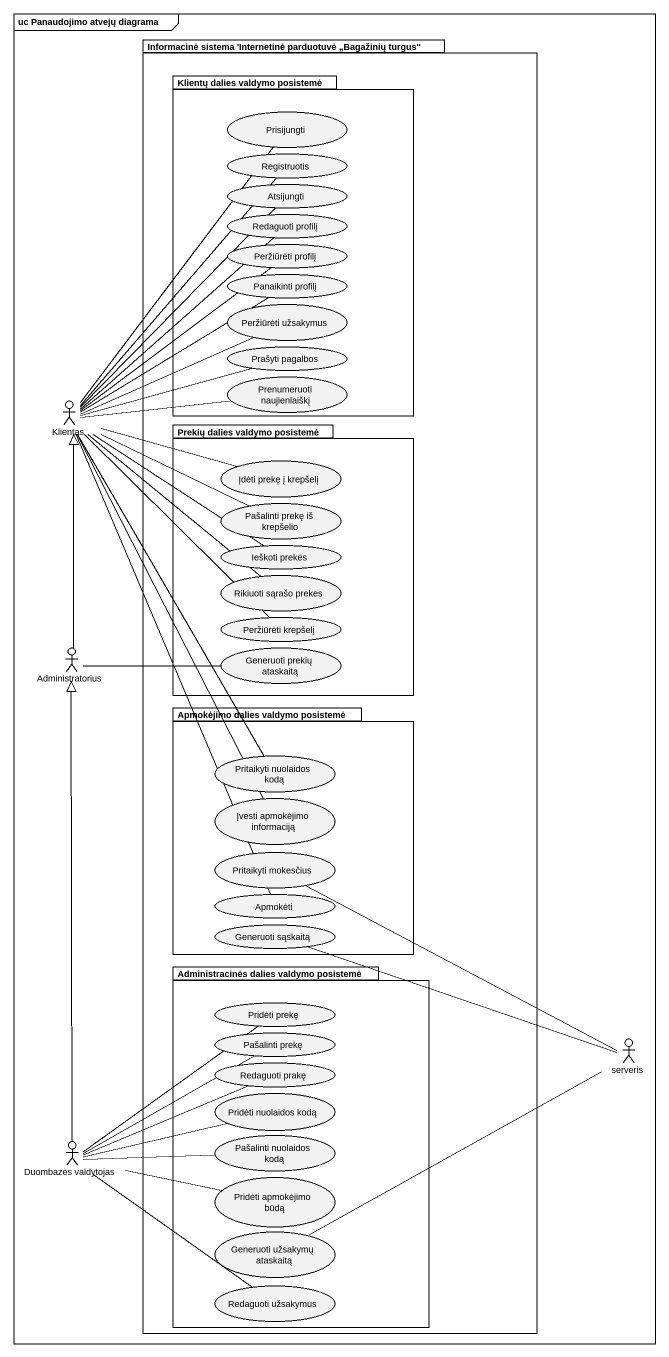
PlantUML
@startuml
mainframe uc Panaudojimo atvejų diagrama
package "Informacinė sistema 'Internetinė parduotuvė „Bagažinių turgus''" as Informacinė_sistema {
  package "Klientų dalies valdymo posistemė" as Klientų_dalies_valdymo {
    usecase Prisijungti
    usecase Registruotis
    usecase Atsijungti
    usecase "Redaguoti profilį" as Redaguoti_profilį
    usecase "Peržiūrėti profilį" as Peržiūrėti_profilį
    usecase "Panaikinti profilį" as Panaikinti_profilį
    usecase "Peržiūrėti užsakymus" as Peržiūrėti_užsakymus
    usecase "Prašyti pagalbos" as Prašyti_pagalbos
    usecase "Prenumeruoti naujienlaiškį" as Prenumeruoti_naujienlaiškį
  }
  package "Prekių dalies valdymo posistemė" as Prekių_dalies_valdymo {
    usecase "Įdėti prekę į krepšelį" as Įdėti_prekę_į_krepšelį
    usecase "Pašalinti prekę iš krepšelio" as Pašalinti_prekę_iš_krepšelio
    usecase "Ieškoti prekės" as Ieškoti_prekės
    usecase "Rikiuoti sąrašo prekes" as Rikiuoti_sąrašo_prekes
    usecase "Peržiūrėti krepšelį" as Peržiūrėti_krepšelį
    usecase "Generuoti prekių ataskaitą" as Generuoti_prekių_ataskaitą
  }
  package "Apmokėjimo dalies valdymo posistemė" as Apmokėjimo_dalies_valdymo {
    usecase "Pritaikyti nuolaidos kodą" as Pritaikyti_nuolaidos_kodą
    usecase "Įvesti apmokėjimo informaciją" as Įvesti_apmokėjimo
    usecase "Pritaikyti mokesčius" as Pritaikyti_mokesčius
    usecase Apmokėti
    usecase "Generuoti sąskaitą" as Generuoti_sąskaitą
  }
  package "Administracinės dalies valdymo posistemė" as Administracinės_dalies {
    usecase "Pridėti prekę" as Pridėti_prekę
    usecase "Pašalinti prekę" as Pašalinti_prekę
    usecase "Redaguoti prakę" as Redaguoti_prakę
    usecase "Pridėti nuolaidos kodą" as Pridėti_nuolaidos_kodą
    usecase "Pašalinti nuolaidos kodą" as Pašalinti_nuolaidos_kodą
    usecase "Pridėti apmokėjimo būdą" as Pridėti_apmokėjimo_būdą
    usecase "Generuoti užsakymų ataskaitą" as Generuoti_užsakymų_ataskaitą
    usecase "Redaguoti užsakymus" as Redaguoti_užsakymus
  }
}
actor Klientas
actor Administratorius
actor serveris
actor "Duombazės valdytojas" as Duombazės_valdytojas
Klientas -up- Prisijungti
Klientas -up- Registruotis
Klientas -up- Atsijungti
Klientas -up- Redaguoti_profilį
Klientas -up- Peržiūrėti_profilį
Klientas -up- Panaikinti_profilį
Klientas -right- Peržiūrėti_užsakymus
Klientas -right- Prašyti_pagalbos
Klientas -right- Prenumeruoti_naujienlaiškį
Klientas -right- Įdėti_prekę_į_krepšelį
Klientas -right- Pašalinti_prekę_iš_krepšelio
Klientas -- Ieškoti_prekės
Klientas -- Rikiuoti_sąrašo_prekes
Klientas -- Peržiūrėti_krepšelį
Klientas -- Pritaikyti_nuolaidos_kodą
Klientas -- Įvesti_apmokėjimo
Klientas -- Apmokėti
Administratorius -up-|> Klientas
Administratorius -right- Generuoti_prekių_ataskaitą
serveris -left- Pritaikyti_mokesčius
serveris -left- Generuoti_sąskaitą
serveris -left- Generuoti_užsakymų_ataskaitą
Duombazės_valdytojas -up-|> Administratorius
Duombazės_valdytojas -up- Pridėti_prekę
Duombazės_valdytojas -right- Pašalinti_prekę
Duombazės_valdytojas -right- Redaguoti_prakę
Duombazės_valdytojas -right- Pridėti_nuolaidos_kodą
Duombazės_valdytojas -right- Pašalinti_nuolaidos_kodą
Duombazės_valdytojas -right- Pridėti_apmokėjimo_būdą
Duombazės_valdytojas -- Redaguoti_užsakymus
@enduml
